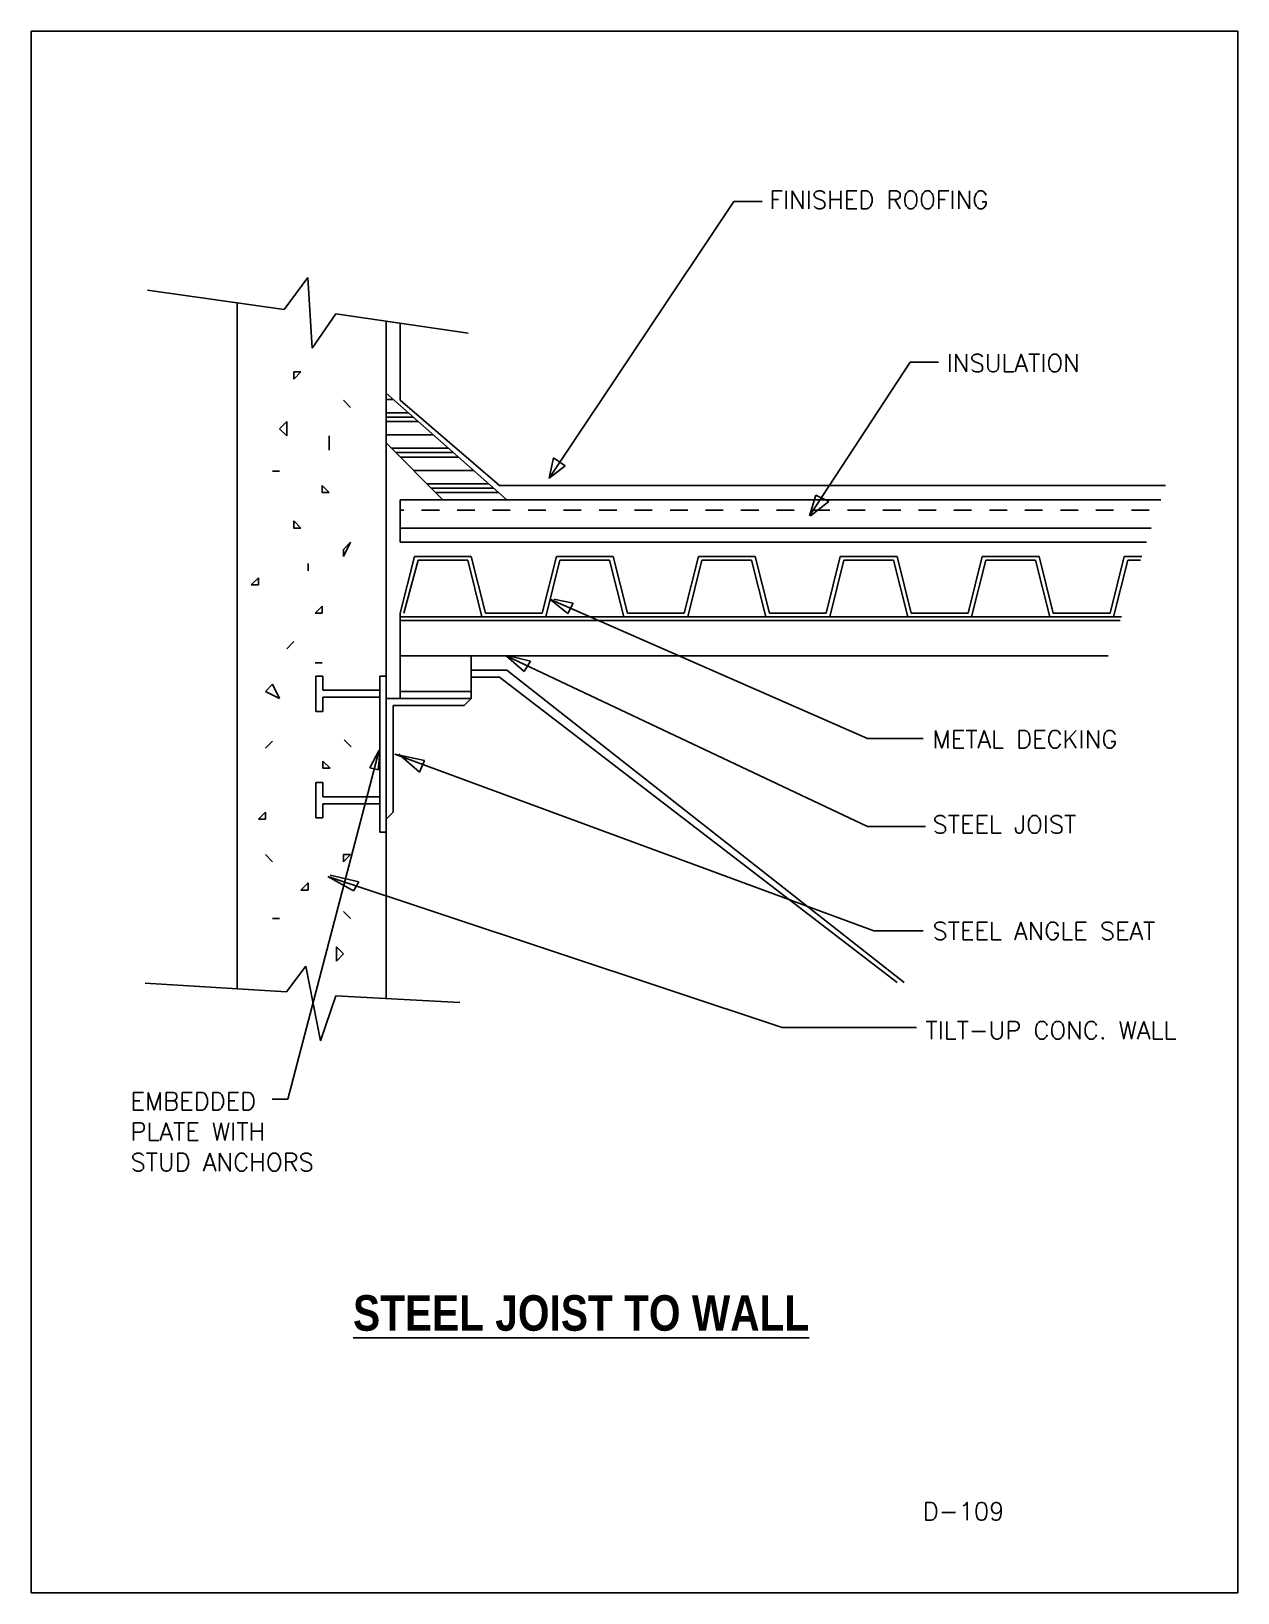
# Model space of a CAD drawing. Extents: x 0 to 8.5, y 0 to 11.
import ezdxf

# ---------------------------------------------------------------- set-up
doc = ezdxf.new("R2010")
doc.units = 0
doc.header["$MEASUREMENT"] = 0
doc.layers.get('0').update_dxf_attribs({"linetype": 'CONTINUOUS'})
doc.styles.get("Standard").update_dxf_attribs({"font": 'simplex.shx'})

msp = doc.modelspace()

# ---------------------------------------------------------------- hatches: boundary and pattern name
at = {"linetype": 'Continuous'}
h = msp.add_hatch(dxfattribs=at)
h.set_pattern_fill('PLASTI', color=256, style=0)
h.paths.add_polyline_path([(2.5, 8.45), (2.5, 8.1), (2.9, 7.7), (3.35, 7.7)])
h = msp.add_hatch(dxfattribs=at)
h.set_pattern_fill('INSUL', color=256, style=0)
h.paths.add_polyline_path([(7.957, 7.7), (2.6, 7.7), (2.6, 7.4), (7.857, 7.4)])

# ---------------------------------------------------------------- linework, layer by layer
for p, q in [((4.95, 9.8), (3.649, 7.852)), ((5.15, 9.8), (4.95, 9.8)), ((1.783, 9.039), (1.949, 9.265)), ((1.949, 9.265), (1.979, 8.768)), ((0.818, 9.175), (1.783, 9.039)), ((1.45, 9.086), (1.45, 4.255)), ((1.979, 8.768), (2.145, 9.009)), ((2.145, 9.009), (3.079, 8.873)), ((2.5, 4.186), (2.5, 8.957)), ((2.6, 8.943), (2.6, 8.4)), ((1.85, 8.6), (1.85, 8.55)), ((1.85, 8.55), (1.9, 8.6)), ((1.9, 8.6), (1.85, 8.6)), ((6.192, 8.668), (5.482, 7.587)), ((6.392, 8.668), (6.192, 8.668)), ((2.2, 8.4), (2.25, 8.35)), ((2.5, 8.45), (3.35, 7.7)), ((2.6, 8.4), (3.3, 7.8)), ((1.8, 8.25), (1.75, 8.2)), ((1.8, 8.15), (1.8, 8.25)), ((1.75, 8.2), (1.8, 8.15)), ((2.1, 8.15), (2.1, 8.05)), ((2.5, 8.1), (2.9, 7.7)), ((3.649, 7.852), (3.68, 7.995)), ((3.761, 7.939), (3.649, 7.852)), ((3.68, 7.995), (3.761, 7.939)), ((1.7, 7.9), (1.75, 7.9)), ((2.05, 7.8), (2.05, 7.75)), ((2.1, 7.75), (2.05, 7.8)), ((2.05, 7.75), (2.1, 7.75)), ((7.957, 7.7), (2.6, 7.7)), ((2.6, 7.7), (2.6, 7.4)), ((3.3, 7.8), (7.991, 7.8)), ((5.482, 7.587), (5.528, 7.732)), ((5.528, 7.732), (5.619, 7.687)), ((5.619, 7.687), (5.491, 7.587)), ((1.85, 7.55), (1.85, 7.5)), ((1.9, 7.5), (1.85, 7.55)), ((1.85, 7.5), (1.9, 7.5)), ((2.25, 7.4), (2.2, 7.35)), ((2.2, 7.3), (2.25, 7.4)), ((2.6, 7.4), (7.857, 7.4)), ((2.2, 7.35), (2.2, 7.3)), ((2.6, 6.9), (2.7, 7.3)), ((2.625, 6.9), (2.725, 7.275)), ((2.7, 7.3), (3.1, 7.3)), ((2.725, 7.275), (3.075, 7.275)), ((3.075, 7.275), (3.175, 6.875)), ((3.1, 7.3), (3.2, 6.9)), ((3.6, 6.9), (3.7, 7.3)), ((3.625, 6.875), (3.725, 7.275)), ((3.7, 7.3), (4.1, 7.3)), ((3.725, 7.275), (4.075, 7.275)), ((4.075, 7.275), (4.175, 6.875)), ((4.1, 7.3), (4.2, 6.9)), ((4.6, 6.9), (4.7, 7.3)), ((4.625, 6.875), (4.725, 7.275)), ((4.7, 7.3), (5, 7.3)), ((4.725, 7.275), (5.075, 7.275)), ((5, 7.3), (5.1, 7.3)), ((5.075, 7.275), (5.175, 6.875)), ((5.1, 7.3), (5.2, 6.9)), ((5.6, 6.9), (5.7, 7.3)), ((5.625, 6.875), (5.725, 7.275)), ((5.7, 7.3), (6.1, 7.3)), ((5.725, 7.275), (6.075, 7.275)), ((6.075, 7.275), (6.175, 6.875)), ((6.1, 7.3), (6.2, 6.9)), ((6.6, 6.9), (6.7, 7.3)), ((6.625, 6.875), (6.725, 7.275)), ((6.7, 7.3), (7.1, 7.3)), ((6.725, 7.275), (7.075, 7.275)), ((7.075, 7.275), (7.175, 6.875)), ((7.1, 7.3), (7.2, 6.9)), ((7.6, 6.9), (7.7, 7.3)), ((7.625, 6.875), (7.725, 7.275)), ((7.7, 7.3), (7.823, 7.3)), ((7.725, 7.275), (7.815, 7.275)), ((1.6, 7.15), (1.55, 7.1)), ((1.6, 7.1), (1.6, 7.15)), ((1.95, 7.25), (1.95, 7.2)), ((1.55, 7.1), (1.6, 7.1)), ((2.05, 6.95), (2, 6.9)), ((2.05, 6.9), (2.05, 6.95)), ((5.891, 6.017), (3.654, 6.999)), ((3.654, 6.999), (3.781, 6.899)), ((3.818, 6.971), (3.681, 6.999)), ((3.781, 6.899), (3.818, 6.971)), ((2, 6.9), (2.05, 6.9)), ((2.6, 6.9), (2.6, 6.85)), ((7.681, 6.875), (2.6, 6.875)), ((2.6, 6.85), (7.672, 6.85)), ((2.6, 6.85), (2.6, 6.6)), ((3.175, 6.875), (3.625, 6.875)), ((3.2, 6.9), (3.6, 6.9)), ((4.175, 6.875), (4.625, 6.875)), ((4.2, 6.9), (4.6, 6.9)), ((5.175, 6.875), (5.625, 6.875)), ((5.2, 6.9), (5.6, 6.9)), ((6.175, 6.875), (6.625, 6.875)), ((6.2, 6.9), (6.6, 6.9)), ((7.175, 6.875), (7.625, 6.875)), ((7.2, 6.9), (7.6, 6.9)), ((1.8, 6.65), (1.85, 6.7)), ((2.6, 6.6), (7.588, 6.6)), ((2.6, 6.6), (2.6, 6.35)), ((3.1, 6.35), (3.1, 6.6)), ((2, 6.55), (2.05, 6.55)), ((3.1, 6.5), (3.35, 6.5)), ((5.891, 5.399), (3.345, 6.599)), ((3.345, 6.599), (3.472, 6.49)), ((3.35, 6.5), (6.15, 4.3)), ((3.517, 6.562), (3.363, 6.599)), ((3.472, 6.49), (3.517, 6.562)), ((1.7, 6.4), (1.65, 6.35)), ((1.75, 6.3), (1.7, 6.4)), ((2.005, 6.458), (2.005, 6.208)), ((2.055, 6.458), (2.005, 6.458)), ((2.055, 6.358), (2.055, 6.458)), ((2.455, 6.458), (2.455, 5.358)), ((2.505, 6.458), (2.455, 6.458)), ((3.1, 6.45), (3.3, 6.45)), ((3.3, 6.45), (6.1, 4.3)), ((1.65, 6.35), (1.75, 6.3)), ((2.455, 6.358), (2.055, 6.358)), ((2.055, 6.308), (2.455, 6.308)), ((2.055, 6.208), (2.055, 6.308)), ((2.6, 6.3), (2.5, 6.3)), ((2.5, 6.3), (2.5, 5.45)), ((2.6, 6.35), (3.1, 6.35)), ((2.6, 6.35), (2.6, 6.3)), ((2.6, 6.3), (3.1, 6.3)), ((3.05, 6.25), (3.1, 6.3)), ((3.1, 6.3), (3.1, 6.35)), ((2.005, 6.208), (2.055, 6.208)), ((2.55, 5.5), (2.55, 6.25)), ((2.55, 6.25), (3.05, 6.25)), ((1.65, 5.95), (1.7, 6)), ((2.205, 6.008), (2.255, 5.958)), ((6.283, 6.017), (5.891, 6.017)), ((1.807, 3.477), (2.452, 5.935)), ((2.105, 5.808), (2.055, 5.858)), ((2.055, 5.858), (2.055, 5.808)), ((2.452, 5.935), (2.385, 5.811)), ((2.445, 5.797), (2.455, 5.91)), ((5.937, 4.663), (2.562, 5.908)), ((2.562, 5.908), (2.771, 5.863)), ((2.735, 5.781), (2.59, 5.908)), ((2.771, 5.863), (2.735, 5.781)), ((2.055, 5.808), (2.105, 5.808)), ((2.385, 5.811), (2.445, 5.797)), ((2.005, 5.708), (2.005, 5.458)), ((2.055, 5.708), (2.005, 5.708)), ((2.055, 5.608), (2.055, 5.708)), ((1.65, 5.5), (1.6, 5.45)), ((1.65, 5.45), (1.65, 5.5)), ((2.455, 5.608), (2.055, 5.608)), ((2.055, 5.558), (2.455, 5.558)), ((2.055, 5.458), (2.055, 5.558)), ((2.5, 5.45), (2.55, 5.5)), ((1.6, 5.45), (1.65, 5.45)), ((2.005, 5.458), (2.055, 5.458)), ((6.301, 5.399), (5.891, 5.399)), ((2.455, 5.358), (2.505, 5.358)), ((1.65, 5.2), (1.7, 5.15)), ((2.2, 5.2), (2.2, 5.15)), ((2.2, 5.15), (2.25, 5.2)), ((2.25, 5.2), (2.2, 5.2)), ((1.95, 5), (1.9, 4.95)), ((1.9, 4.95), (1.95, 4.95)), ((1.95, 4.95), (1.95, 5)), ((5.291, 3.981), (2.089, 5.045)), ((2.089, 5.045), (2.271, 4.945)), ((2.308, 5.008), (2.107, 5.054)), ((2.271, 4.945), (2.308, 5.008)), ((1.7, 4.75), (1.75, 4.75)), ((2.2, 4.8), (2.25, 4.75)), ((6.283, 4.663), (5.937, 4.663)), ((2.15, 4.55), (2.15, 4.45)), ((2.2, 4.5), (2.15, 4.55)), ((1.798, 4.234), (1.934, 4.415)), ((1.934, 4.415), (2.039, 3.888)), ((2.15, 4.45), (2.2, 4.5)), ((0.803, 4.294), (1.798, 4.234)), ((2.039, 3.888), (2.145, 4.204)), ((2.145, 4.204), (3.019, 4.159)), ((6.237, 3.981), (5.291, 3.981)), ((1.697, 3.477), (1.807, 3.477))]:
    msp.add_line(p, q, dxfattribs=at)
msp.add_lwpolyline([(0, 0), (8.5, 0), (8.5, 11), (0, 11)], close=True, dxfattribs=at)

# ---------------------------------------------------------------- texts
for s, p in [('FINISHED ROOFING', (5.2, 9.75)), ('INSULATION', (6.45, 8.6)), ('METAL DECKING', (6.35, 5.95)), ('STEEL JOIST', (6.35, 5.35)), ('STEEL ANGLE SEAT', (6.35, 4.6)), ('TILT-UP CONC. WALL', (6.3, 3.9)), ('EMBEDDED', (0.7, 3.4)), ('PLATE WITH ', (0.7, 3.186)), ('STUD ANCHORS', (0.7, 2.971)), ('D-109', (6.282, 0.511))]:
    msp.add_text(s, height=0.125, dxfattribs=at).set_placement(p)
at = {"linetype": 'Continuous', "insert": (2.267, 2.096), "char_height": 0.25, "width": 5.0625, "attachment_point": 1}
msp.add_mtext('{\\fTechnicBold|b0|i0|c2|p2;\\LSTEEL JOIST TO WALL}', dxfattribs=at)

doc.saveas('drawing.dxf')
